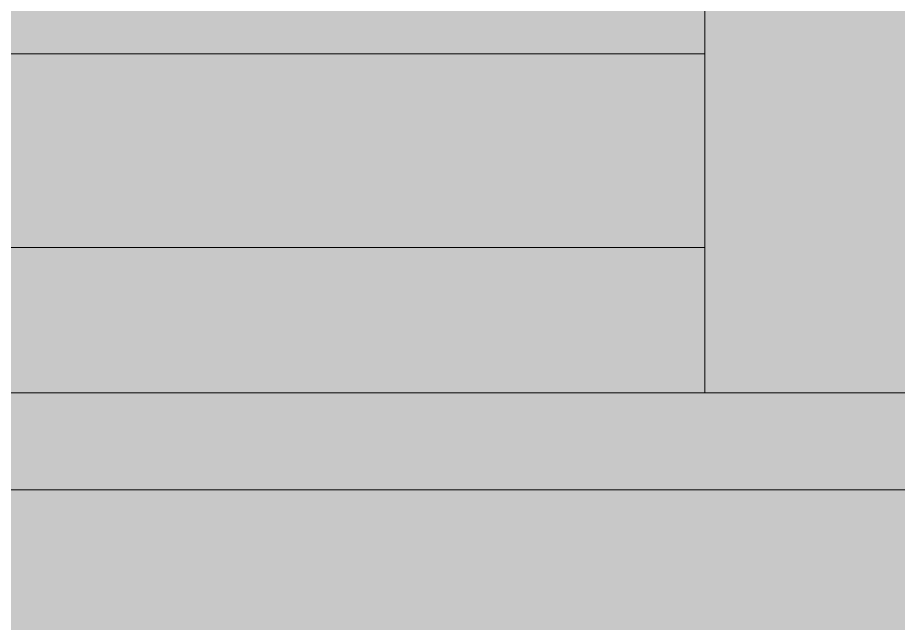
# Model space of a CAD drawing. Header units: inches. Extents: x 20139 to 37433, y -23296 to -20170.
# Drawn here: x 31387.924 to 31392.474, y -22546.242 to -22543.115 of the extents above; entities that cross this region are included whole.
import ezdxf

# ---------------------------------------------------------------- set-up
doc = ezdxf.new("R2010")
doc.units = ezdxf.units.IN
doc.header["$MEASUREMENT"] = 0
for name, color, linetype, lineweight in [('A-GLAZ-CURT', 52, 'Continuous', 9), ('A-GLAZ-CWMG', 51, 'Continuous', 9), ('I-WALL', 2, 'Continuous', 9), ('S-BEAM', 12, 'Continuous', 9)]:
    doc.layers.add(name, color=color, linetype=linetype, lineweight=lineweight)

# ---------------------------------------------------------------- blocks, each defined once
blk = doc.blocks.new('W-Wide Flange - W21X166-807738-Level 1')
at = {"layer": 'S-BEAM'}
h = blk.add_hatch(color=256, dxfattribs=at)
h.paths.add_polyline_path([(22783.0875, -22549.2528), (22783.0875, -22536.8528), (22077.057, -22536.8528), (22077.057, -22540.5528), (22173.5152, -22540.5528), (22173.5152, -22549.2528), (22769.7073, -22549.2528)], flags=0)
h.paths.add_polyline_path([(22792.8907, -22549.2528), (22792.8907, -22536.8528), (22788.0875, -22536.8528), (22788.0875, -22549.2528)], flags=0)
h.paths.add_polyline_path([(22130.3358, -22549.2528), (22168.5152, -22549.2528), (22168.5152, -22545.5528), (22077.057, -22545.5528), (22077.057, -22549.2528), (22113.0555, -22549.2528)], flags=0)
blk = doc.blocks.new('System Panel - Glazed-827433-Level 1')
at = {"layer": 'A-GLAZ-CURT', "transparency": 33554649}
blk.add_hatch(color=256, dxfattribs=at).paths.add_polyline_path([(17.0937, -0.25), (-17.0938, -0.25), (-17.0938, -1.25), (17.0937, -1.25)], flags=0)
at = {"layer": 'A-GLAZ-CURT'}
for p, q in [((-17.0938, -0.25), (17.0937, -0.25)), ((-17.0938, -0.25), (17.0937, -0.25)), ((17.0937, -0.25), (17.0937, -1.25)), ((17.0937, -0.25), (17.0937, -1.25)), ((17.0937, -1.25), (-17.0938, -1.25)), ((17.0937, -1.25), (-17.0938, -1.25))]:
    blk.add_line(p, q, dxfattribs=at)
blk = doc.blocks.new('Rectangular Mullion - Rectangular Mullion 1-769207-Level 1')
at = {"layer": 'A-GLAZ-CWMG'}
h = blk.add_hatch(color=256, dxfattribs=at)
h.paths.add_polyline_path([(22796.6402, -22493.2312), (22796.6402, -22459.0437), (22794.3902, -22459.0437), (22794.3902, -22493.2312)], flags=0)
h.paths.add_polyline_path([(22798.3902, -22493.2312), (22798.3902, -22459.0437), (22797.6402, -22459.0437), (22797.6402, -22493.2312)], flags=0)
blk.add_hatch(color=256, dxfattribs=at).paths.add_polyline_path([(22797.6402, -22493.2312), (22797.6402, -22459.0437), (22796.6402, -22459.0437), (22796.6402, -22493.2312)], flags=0)
blk.add_line((22798.3902, -22493.2312), (22798.3902, -22459.0437), dxfattribs=at)
blk = doc.blocks.new('Rectangular Mullion - Rectangular Mullion 1-827464-Level 1')
at = {"layer": 'A-GLAZ-CWMG'}
blk.add_hatch(color=256, dxfattribs=at).paths.add_polyline_path([(1, -2), (-1, -2), (-1, 2), (1, 2)], flags=0)
at = {"layer": 'A-GLAZ-CWMG', "lineweight": 13}
for p, q in [((1, 2), (-1, 2)), ((-1, 2), (-1, -2)), ((1, -2), (1, 2)), ((-1, -2), (1, -2))]:
    blk.add_line(p, q, dxfattribs=at)

msp = doc.modelspace()

# ---------------------------------------------------------------- hatches: boundary and pattern name
at = {"layer": 'I-WALL'}
h = msp.add_hatch(color=256, dxfattribs=at)
h.paths.add_polyline_path([(31393.47419, -22545.55281), (31426.97419, -22545.55281), (31426.97419, -22545.05281), (31334.09919, -22545.05281), (31334.09919, -22545.55281), (31392.47419, -22545.55281)], flags=0)
h.paths.add_polyline_path([(31393.47419, -22541.05281), (31426.97419, -22541.05281), (31426.97419, -22540.55281), (31334.09919, -22540.55281), (31334.09919, -22541.05281), (31392.47419, -22541.05281)], flags=0)

# ---------------------------------------------------------------- linework, layer by layer
msp.add_line((31334.09919, -22545.55281), (31426.97419, -22545.55281), dxfattribs=at)

# ---------------------------------------------------------------- block references
at = {"layer": 'A-GLAZ-CURT'}
msp.add_blockref('System Panel - Glazed-827433-Level 1', (31374.38044, -22543.05281), dxfattribs=at)
at = {"layer": 'A-GLAZ-CWMG', "rotation": 270.0000000000043}
msp.add_blockref('Rectangular Mullion - Rectangular Mullion 1-769207-Level 1', (53850.51794, 253.33741), dxfattribs=at)
at = {"layer": 'A-GLAZ-CWMG', "extrusion": (0, 0, -1), "rotation": 180}
msp.add_blockref('Rectangular Mullion - Rectangular Mullion 1-827464-Level 1', (-31392.47419, -22543.05281), dxfattribs=at)
at = {"layer": 'S-BEAM'}
msp.add_blockref('W-Wide Flange - W21X166-807738-Level 1', (9258.45897, 0), dxfattribs=at)

doc.saveas('drawing.dxf')
